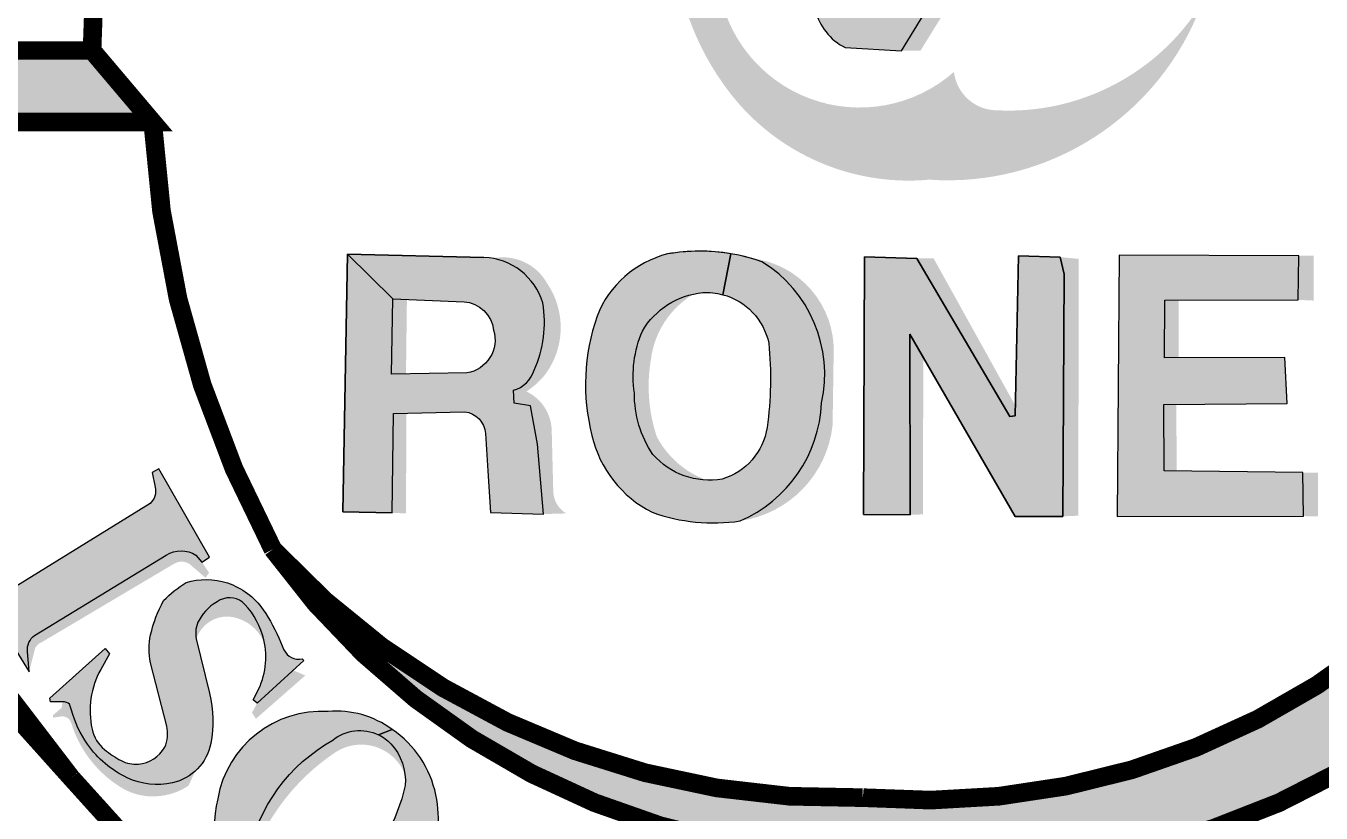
# Model space of a CAD drawing. Header units: millimetres. Extents: x 176729 to 176830, y 575987 to 576058.
# Drawn here: x 176748.691 to 176751.996, y 575995.39 to 575997.399 of the extents above; entities that cross this region are included whole.
import ezdxf

# ---------------------------------------------------------------- set-up
doc = ezdxf.new("R2010")
doc.units = ezdxf.units.MM
doc.layers.add('LG', color=7, linetype='Continuous')
doc.layers.add('LG-1', color=240, linetype='Continuous')

# ---------------------------------------------------------------- blocks, each defined once
blk = doc.blocks.new('LG')
h = blk.add_hatch(color=160)
h.paths.add_polyline_path([(115.1138659849426, 31.59414607087457), (114.8148459324322, 31.59839194382966), (110.6266419295415, 24.76253462642235), (110.8748705415747, 24.76253462642268)])
edge = h.paths.add_edge_path(flags=17)
edge.add_line((114.1887981445096, 30.10329661608581), (114.0374605754191, 29.85939933363129))
edge.add_arc((112.9423949327465, 28.24027389161623), 1.95467029412695, 26.616285143640482, 55.92826982830519, ccw=False)
edge.add_arc((112.0567372315653, 28.40029989373276), 2.728714271016692, 15.20549990215926, 38.61632545247846)
edge = h.paths.add_edge_path(flags=17)
edge.add_arc((112.0567372315653, 28.40029989373298), 2.728714271016615, 15.2054999021548, 38.61632545247664)
h = blk.add_hatch(color=160)
edge = h.paths.add_edge_path()
edge.add_arc((111.2030312752487, 25.93069299111223), 3.79946271717307, 73.75679809322197, 141.1850251639007)
edge.add_arc((111.16975119486, 26.36784276432431), 3.514100854573076, 146.4057127368708, 215.1595414683806)
edge.add_arc((110.7223974313817, 26.01555410301715), 2.94565567286259, 214.5681594183264, 275.1802203647224)
edge.add_arc((111.2307579501198, 26.60404822471575), 3.530450097825991, 266.0629715483375, 339.7727100947755)
edge.add_arc((112.0235408664975, 26.94837155070019), 2.966342810206162, 267.1326248514315, 328.1584499279357, ccw=False)
edge.add_arc((111.8755208779457, 24.55322722742153), 0.5674847560061206, 186.74221706006, 269.9627354471445, ccw=False)
edge.add_arc((110.0829180088416, 25.88065322076471), 1.858472884757848, 187.7425652357157, 311.4005109871148, ccw=False)
edge.add_arc((110.9184548322616, 26.05572388907726), 2.710662781622169, 122.7073155700632, 189.0301211187367, ccw=False)
edge.add_arc((110.9247216854283, 26.10779074691539), 2.67044680346879, 74.02046283662719, 123.42410688758781, ccw=False)
edge.add_line((111.6598797465735, 28.67505169105221), (112.2657983805321, 29.57849274152558))
h = blk.add_hatch(color=160)
edge = h.paths.add_edge_path()
edge.add_arc((105.4339604019437, 21.40952088263437), 0.6608151714417221, 28.81148545114664, 101.6942664651822)
edge.add_arc((105.1566200693855, 21.23581152198449), 0.8332403453932354, 16.663202004007474, 80.09009479221828, ccw=False)
edge.add_arc((104.4782710588331, 21.22251307545471), 1.497986175184061, -24.53169439117869, 9.693459397053573, ccw=False)
edge.add_arc((105.4691342612796, 20.71146363832878), 0.3880879102755314, 285.282953651851, 343.3942930386272, ccw=False)
edge.add_line((105.5714288276211, 20.33710011473317), (105.5834114725475, 20.16944857579037))
edge.add_line((105.5834114725475, 20.16944857579037), (105.7931060415657, 20.13352324601696))
edge.add_line((105.7931060415657, 20.13352324601696), (105.8864944281677, 19.63597872310865))
edge.add_line((105.8864944281677, 19.63597872310865), (105.9619449086494, 18.7235995800321))
edge.add_line((105.9619449086494, 18.7235995800321), (106.2609237482797, 18.73248373907994))
edge.add_arc((106.4310766703802, 19.02686008045779), 0.3400138927490444, 183.1291231143146, 239.9715921632106, ccw=False)
edge.add_line((106.0915697201932, 19.00829996092448), (106.0709426736378, 19.81587689955338))
edge.add_arc((105.4940144573722, 19.80001473122479), 0.5771462337289365, 1.57490372645326, 64.59886603549648)
edge.add_arc((105.1781080395271, 21.18688119844802), 1.032772961518699, 303.065284840038, 321.8804113799198)
edge.add_arc((105.1643564521222, 21.15455184714522), 1.024196551594245, 323.7784959800148, 394.0480449934494)
h = blk.add_hatch(color=160)
edge = h.paths.add_edge_path()
edge.add_arc((108.0000391, 19.6942037117737), 2.455971105399433, 70.76260267871231, 74.22707036799108, ccw=False)
edge.add_arc((107.9031261744229, 20.54533496894001), 1.724874324483798, -12.468614056940794, 58.31010984456731, ccw=False)
edge.add_arc((107.8322314160976, 20.24878447588091), 1.756725527134262, 293.22111878785734, 357.52511040807656, ccw=False)
edge.add_arc((108.3259791071483, 20.03321282711608), 1.412910942759432, 278.0923951014758, 353.8830663026854)
edge.add_line((109.7308456336707, 19.8826559447558), (109.7445592195674, 20.80791776937808))
edge.add_arc((108.5379562009734, 20.85707789573478), 1.207604058664758, 357.6669121901505, 443.8353983887102)
for points in [[(111.0470030046697, 22.05633274283766), (110.8263252030707, 22.05633274283777), (112.0414457637781, 19.99473546014624), (112.109532876326, 20.00205740575441), (112.1123097383775, 20.13564316141283)], [(112.9391412865471, 22.04989791128983), (112.6941959673055, 22.0729498584109), (112.746103589955, 21.85063200775501), (112.731270387479, 18.6937296871143), (112.9315134692971, 18.70258780927137)], [(116.0009045437646, 22.09076839051008), (115.8046625457348, 22.09076839051019), (115.7973747347476, 21.51540704054214), (116.0009045437644, 21.50612674880084)], [(104.1842954410117, 21.52112130480773), (104.0002427193509, 21.52859844521599), (103.9851553707793, 20.54835600641503), (104.172407905553, 20.55123508665321)], [(114.2385166859467, 21.51319317789299), (114.0609318455675, 21.51294097504122), (114.0537058538999, 20.76204634737334), (114.2386412370048, 20.76256629954791)], [(110.9121661282918, 20.76639785991105), (110.7385829810603, 21.06715965054116), (110.7399292684809, 18.71407565738521), (110.908871167765, 18.71962337487292)], [(114.2081429251192, 20.15415252641568), (114.0457552024217, 20.15299326089496), (114.0514940959938, 19.28726106720519), (114.2156083786477, 19.28517840480121)], [(104.1785478866717, 20.03977743856743), (104.0077881108395, 20.03561523825612), (103.9938203788482, 18.73912500597528), (104.1720008321165, 18.73277944376661)], [(116.0538493572336, 19.26432814586984), (115.8586136403638, 19.26432814586995), (115.8643490995283, 18.69672950887355), (116.0538493572334, 18.69418905225659)], [(102.8602807145555, 16.61975558247069), (102.7034522500519, 16.68836644211115), (102.2327974410165, 16.25754151831332), (102.1659226740302, 16.13519230933677), (102.2174387743171, 16.05577793305377)]]:
    blk.add_hatch(color=160).paths.add_polyline_path(points)
h = blk.add_hatch(color=160)
edge = h.paths.add_edge_path()
edge.add_arc((108.1342357274095, 20.59344428172911), 1.020528102901937, 102.2053789585355, 149.6789126971994)
edge.add_arc((108.6129096367785, 20.5218523115037), 1.480830054732391, 156.6551194533502, 188.5640457800026)
edge.add_arc((108.5723233455671, 20.29165263376226), 1.423765463191385, 179.6103661002498, 213.7093630386867)
edge.add_arc((108.1284442030319, 20.15161876100845), 0.9853961861857168, 221.2818059989174, 267.406729749735)
edge.add_arc((108.5035323684648, 20.29472181984794), 1.203062502036728, 207.8946336487727, 249.5837851470792, ccw=False)
edge.add_arc((109.42512335616, 20.38947765331027), 2.090968522386677, 170.1762473241107, 198.330500890662, ccw=False)
edge.add_arc((108.5155066138738, 20.59577095153408), 1.160487984553934, 120.96152721342759, 172.5503188319212, ccw=False)
h = blk.add_hatch(color=160)
h.paths.add_polyline_path([(115.7966844190035, 20.76645960033986), (115.6234014296687, 20.76645960033997), (115.6520855943092, 20.16446065145176), (115.7966844190037, 20.16062950896917)])
edge = h.paths.add_edge_path(flags=17)
edge.add_line((115.6234014296691, 20.76645960033997), (115.7966844190035, 20.76645960033997))
edge.add_line((115.7966844190035, 20.76645960033997), (115.7966844190035, 20.16062950896928))
edge.add_line((115.7966844190035, 20.16062950896928), (115.6520855943092, 20.16446065145187))
h = blk.add_hatch(color=160)
edge = h.paths.add_edge_path()
edge.add_arc((101.2492881155924, 17.90724587792914), 0.1958083635476334, 59.318067372462394, 120.6819326275376, ccw=False)
edge.add_line((101.3492035921006, 18.07564365935558), (101.5604539473471, 17.89305438428769))
edge.add_line((101.5604539473471, 17.89305438428769), (101.6061315562687, 17.9586729280774))
edge.add_line((101.6061315562687, 17.9586729280774), (101.5138524830268, 18.09763367329525))
edge.add_line((101.5138524830268, 18.09763367329525), (101.4345073853638, 18.18922773507035))
edge.add_arc((101.2413992834351, 17.87293830841908), 0.3705802753006651, 58.59416550311375, 121.4058344968773)
edge.add_line((101.0482911815063, 18.18922773507046), (99.333725462914, 17.14241268641426))
edge.add_arc((99.47859343022743, 16.9519007493257), 0.2393355931046599, 127.2498711849441, 184.7984179705344)
edge.add_line((99.240096667845, 16.93188024833711), (99.2622382877485, 16.66811538731053))
edge.add_line((99.2622382877485, 16.66811538731053), (99.33376667579486, 16.95158087567526))
edge.add_arc((99.4759774910964, 16.91569604736692), 0.146668459088675, 109.10374570330711, 165.8378864039037, ccw=False)
edge.add_line((99.42797588559364, 17.05428711042867), (101.1493726390843, 18.07564365935558))
h = blk.add_hatch(color=160)
edge = h.paths.add_edge_path()
edge.add_arc((101.8738821482006, 17.35928330345499), 0.2734777111067575, 42.94306089357784, 116.3176634805156)
edge.add_arc((102.0378934548872, 17.0276890425077), 0.6434161689809115, 116.317663480495, 150.7584665070107)
edge.add_arc((101.7797969733712, 17.17217992138791), 0.3476267035658751, 150.7584665069968, 192.3770328475892)
edge.add_arc((101.8417959003465, 16.96584556507358), 0.422630537298354, 86.05681236082222, 161.8256214473465, ccw=False)
edge.add_arc((101.8131253095232, 16.840709360425), 0.549805901424052, 19.03389944334191, 83.97240077679481, ccw=False)
edge.add_arc((101.3637501835315, 16.86021564572797), 0.9822074030509206, 9.363377125717262, 13.33326809860542)
edge.add_arc((101.3287055661641, 16.85190988727655), 1.018222827939124, 13.33327213398762, 42.94306089354017)
h = blk.add_hatch(color=160)
edge = h.paths.add_edge_path()
edge.add_arc((100.1152340107454, 16.02474648225098), 1.540335541154084, 349.09501746099016, 353.8586864308338, ccw=False)
edge.add_arc((100.9877059957364, 15.85665617327318), 0.6518189591104867, 282.596926668716, 349.09501746103007, ccw=False)
edge.add_arc((100.9311071879238, 16.10992849768492), 0.9113383136078717, 244.6219505092777, 282.5969266687194, ccw=False)
edge.add_arc((101.1112768250164, 16.48974033836464), 1.331716872112666, 215.1423967244694, 244.6219505092737, ccw=False)
edge.add_arc((101.1663519378371, 16.52850869113206), 1.39906858499744, 194.8474794706422, 215.1423967244728, ccw=False)
edge.add_line((99.81399632827132, 16.17000177236682), (99.78928920657305, 16.24477042344601))
edge.add_arc((99.69277433662312, 16.11826991385617), 0.1591147354833439, 52.65780521534619, 87.6553789108011)
edge.add_line((99.69928371055693, 16.2772514445411), (99.68430969740623, 16.19812161427768))
edge.add_line((99.68430969740623, 16.19812161427768), (99.57124902930795, 16.10005180583889))
edge.add_line((99.57124902930795, 16.1000518058389), (99.57124902930772, 16.07020609003373))
edge.add_line((99.57124902930772, 16.07020609003373), (99.67364243024001, 16.08512894793637))
edge.add_arc((99.69427461140577, 15.96534284469416), 0.1215499791427816, 16.457049742133506, 99.77284007138758, ccw=False)
edge.add_arc((101.2472179860663, 16.44014974642725), 1.502363176250731, 197.0448194775143, 239.1784553325835)
edge.add_arc((100.8807664829197, 15.86496422207031), 0.8208988908740087, 240.5739043501067, 271.5014065079288)
edge.add_arc((100.8699400325527, 15.82141980603776), 0.7777451144715342, 272.3827934303086, 362.8403710081331)
edge = h.paths.add_edge_path()
edge.add_arc((100.8699400325529, 15.82141980603776), 0.7777451144715628, 239.6925174277843, 362.8403710083932)
edge.add_arc((100.8807664829197, 15.86496422207009), 0.820898890873933, 240.5739043501126, 304.0274508446091)
h = blk.add_hatch(color=160)
edge = h.paths.add_edge_path()
edge.add_arc((103.5891865628658, 15.10650764515098), 0.6128568896529174, 123.17851165937441, 124.09635142247191, ccw=False)
edge.add_arc((103.5891865628717, 15.10650764515474), 0.6128568896530389, 21.589424090400826, 123.17851166003359, ccw=False)
edge.add_arc((103.4554939019434, 15.24862085299458), 0.7084788720240692, 6.759488530712675, 42.76154949702429)
edge.add_arc((103.5714062398099, 15.34301499424185), 0.5593678262256347, 43.72399306492792, 64.34044494399699)
edge.add_arc((103.5714062398099, 15.34301499424185), 0.5593678262256212, 64.34044494399699, 128.9980508054947)
edge.add_arc((104.3159318399297, 13.82373642516277), 2.240647932711897, 119.2999592845627, 168.6115272442137)
edge.add_arc((102.8221937334608, 14.20404759035209), 0.7055342428010306, 174.9481453796283, 187.5535605639228)
edge.add_arc((104.8299025007402, 13.25936144723938), 2.838011066610003, 123.93377483910689, 162.531004864593, ccw=False)
at = {"layer": 'LG'}
h = blk.add_hatch(color=1, dxfattribs=at)
h.set_gradient(color1=(255, 0, 0), one_color=1, tint=1, name='CYLINDER')
edge = h.paths.add_edge_path()
edge.add_spline(control_points=[(98.6739846756053, 39.35533907690652), (89.91519902122586, 39.27182928666409), (73.39840193592012, 39.11435149071173), (53.75285882033125, 35.12149201000375), (41.58512227025812, 31.40114030729092), (35.78575973416948, 26.69650430322096), (36.86505502689819, 21.23902165033866), (41.70760637052077, 18.509274929773), (51.46295716700817, 14.08490684215385), (66.08410910235186, 10.71845517746997), (92.00689690492784, 8.593328322375513), (111.1466493226438, 8.967968705092332), (124.9771136599551, 9.238685396687869)], knot_values=[0, 0, 0, 0, 26.80359594025696, 50.54462716305792, 60.52408220517953, 66.52799696588117, 70.79836719712365, 75.06517368062319, 82.815075498759, 103.9905579473816, 120.2203626029667, 162.4982972509381, 162.4982972509381, 162.4982972509381, 162.4982972509381], degree=3, periodic=0)
edge.add_arc((71.72893655785205, 347.1798028106325), 342.1104605294648, 267.6733921457494, 278.9542729239407, ccw=False)
edge.add_arc((67.6547600931236, 194.553079711422), 189.4560805390451, 259.473221114314, 267.0306742208735, ccw=False)
edge.add_arc((46.66081721726102, 87.86689062654793), 80.73815448999594, 247.88606997113112, 260.28903843324247, ccw=False)
edge.add_arc((24.02380940389799, 33.29363719856633), 21.66199791770919, 222.8944387628502, 249.01737922271582, ccw=False)
edge.add_arc((12.48400192987179, 22.42845263516939), 5.813401085916049, 138.1440697853869, 221.8559302146128, ccw=False)
edge.add_arc((24.02380940389838, 11.56326807177194), 21.66199791770986, 110.98262077728361, 137.1055612371493, ccw=False)
edge.add_arc((46.66081721726111, -43.00998535620846), 80.73815448999541, 99.71096156675759, 112.11393002886899, ccw=False)
edge.add_arc((67.65476009312583, -149.6961744410894), 189.4560805390516, 92.96932577912679, 100.52677888568638, ccw=False)
edge.add_arc((75.65727051680251, -667.3970125430587), 707.1270435013918, 88.13471487340871, 91.44376199438159, ccw=False)
for color, points in [(4, [(96.5397730482604, 23.83236649076124), (95.86776698238614, 24.76568110044262, 0.1946799550064796), (99.81103285339128, 15.28567801503007, -0.1695881814966683)]), (130, [(96.5397730482604, 23.83236649076124), (95.86776698238614, 24.76568110044262), (100.0817580438818, 24.76568110044262), (100.8713731828033, 23.83236649076124)]), (4, [(121.1107235159048, 23.78662308897993), (120.438717449974, 24.719937698435, -0.4447807060924467), (110.1250951042558, 15.02742402383118, -0.2166584195100293), (102.4374063068204, 18.26499635039813, 0.2394471091971688), (110.1434225423965, 14.25998015794593, 0.4702469327860099)])]:
    blk.add_hatch(color=color, dxfattribs=at).paths.add_polyline_path(points)
at = {"layer": 'LG-1'}
h = blk.add_hatch(color=256, dxfattribs=at)
edge = h.paths.add_edge_path()
edge.add_line((109.9201432613813, 27.75852152368968), (109.4924153839121, 27.75852152368968))
edge.add_line((109.4924153839121, 27.75852152368968), (109.1138063908633, 27.69847859405601))
edge.add_line((109.1138063908633, 27.69847859405601), (108.9579083681726, 27.49816377578378))
edge.add_line((108.9579083681726, 27.49816377578378), (109.5035531647941, 25.29469147590027))
edge.add_arc((110.2329460411836, 25.47531068664136), 0.751423494054145, 193.9083433790281, 243.1274026143302)
edge.add_line((109.8932965043179, 24.80503055153109), (110.6266419295417, 24.76253462642257))
edge.add_line((110.6266419295417, 24.76253462642257), (114.8148459324322, 31.59839194382966))
edge.add_line((114.8148459324322, 31.59839194382966), (114.0295138932048, 31.58823755647335))
edge.add_arc((114.0426918200224, 30.56906744041533), 1.019255308164215, 90.74079636388966, 120.9266522988495)
edge.add_line((113.5188553974918, 31.4434110717476), (113.223502445265, 31.04074683817587))
edge.add_line((113.223502445265, 31.04074683817587), (112.920237466091, 30.54430144401233))
edge.add_line((112.920237466091, 30.54430144401233), (112.2657983805321, 29.57849274152558))
edge.add_line((112.2657983805321, 29.57849274152558), (111.6598797465735, 28.67505169105221))
edge.add_line((111.6598797465735, 28.67505169105221), (110.3020355472217, 26.44181364581371))
edge.add_line((110.3020355472217, 26.44181364581371), (109.9201432613813, 27.75852152368968))
h = blk.add_hatch(color=256, dxfattribs=at)
edge = h.paths.add_edge_path()
edge.add_line((105.188559085899, 22.06843951359616), (103.4094114339626, 22.10955028756375))
edge.add_line((103.4094114339626, 22.10955028756375), (104.0002427193509, 21.52859844521588))
edge.add_line((104.0002427193509, 21.52859844521588), (104.9282777907814, 21.49089702754444))
edge.add_arc((104.8985791394363, 21.07485138246321), 0.4171042899357165, 6.410364146058328, 85.91697211026099, ccw=False)
edge.add_arc((104.8975931124169, 20.99292199384915), 0.4348994811696532, -80.94952704712011, 17.185555503300577, ccw=False)
edge.add_line((104.9660047482253, 20.56343694543925), (103.9851553707795, 20.54835600641525))
edge.add_line((103.9851553707795, 20.54835600641525), (104.0002427193507, 21.5285984452161))
edge.add_line((104.0002427193507, 21.5285984452161), (103.4094114339631, 22.10955028756276))
edge.add_line((103.4094114339631, 22.10955028756276), (103.3485365754561, 18.75129167302382))
edge.add_line((103.3485365754561, 18.75129167302382), (103.9938203788477, 18.7391250059755))
edge.add_line((103.9938203788477, 18.7391250059755), (104.0077881108392, 20.03561523825612))
edge.add_line((104.0077881108392, 20.03561523825612), (104.9358231822704, 20.05823571690356))
edge.add_arc((104.9002336026169, 19.75248993053883), 0.3078101753673844, 3.5787315105571906, 83.3605067321111, ccw=False)
edge.add_line((105.2074435382408, 19.77170345477725), (105.2376251041928, 19.28912270493994))
edge.add_line((105.2376251041928, 19.28912270493994), (105.2753486272341, 18.74622005867921))
edge.add_line((105.2753486272341, 18.74622005867921), (105.9619449086494, 18.72359958003188))
edge.add_line((105.9619449086494, 18.72359958003188), (105.8864944281675, 19.63597872310986))
edge.add_line((105.8864944281675, 19.63597872310986), (105.7931060415659, 20.13352324601696))
edge.add_line((105.7931060415659, 20.13352324601696), (105.5834114725477, 20.16944857579037))
edge.add_line((105.5834114725477, 20.16944857579037), (105.5714288276211, 20.33710011473317))
edge.add_arc((105.4691342612798, 20.71146363832885), 0.3880879102753857, 285.282953651815, 343.394293038678)
edge.add_arc((104.4782710588331, 21.22251307545464), 1.497986175184059, 335.4683056088424, 369.6934593970602)
edge.add_arc((105.1566200693855, 21.23581152198455), 0.8332403453932253, 16.66320200401103, 87.80325175585922)
h = blk.add_hatch(color=256, dxfattribs=at)
edge = h.paths.add_edge_path()
edge.add_arc((108.1342357274095, 20.5934442817292), 1.020528102901894, 95.37234324402948, 149.6789126972249, ccw=False)
edge.add_arc((108.0870988314336, 20.78148674208148), 0.8294168712440783, 75.16414531592022, 93.34624171393529, ccw=False)
edge.add_line((108.2994716258222, 21.58325362996592), (108.4062101121749, 22.11635547816348))
edge.add_arc((108.0000391000013, 19.69420371177337), 2.455971105399431, 80.48063046236419, 99.85334245272564)
edge.add_arc((107.9073472870743, 20.81903215266374), 1.33570942189538, 104.1969636964566, 158.756290053857)
edge.add_arc((109.1937112432607, 20.41453728966843), 2.682704473166706, 160.6593154033651, 194.3824516266071)
edge.add_arc((108.0600899132699, 20.08810407893912), 1.503926345899078, 193.0634502019762, 243.1343132226747)
edge.add_arc((108.1743287403503, 20.95275306561428), 2.344733863805363, 250.2100324965393, 278.5981466764279)
edge.add_arc((107.8322314160974, 20.24878447588094), 1.756725527134332, 293.2211187878613, 357.5251104080288)
edge.add_arc((107.903126174423, 20.54533496893999), 1.724874324483737, 347.5313859430111, 418.3101098445858)
edge.add_arc((108.0000391000011, 19.69420371177311), 2.455971105399704, 70.76260267875212, 80.4806304623619)
edge.add_line((108.4062101121749, 22.11635547816348), (108.2994716258222, 21.58325362996592))
edge.add_arc((108.0870988314337, 20.78148674208177), 0.8294168712437902, 11.840628178854274, 75.16414531591789, ccw=False)
edge.add_arc((104.2870306973858, 20.496202543583), 4.63427379278797, -7.980164106207326, 5.640331477696009, ccw=False)
edge.add_arc((108.0552908230185, 19.97556157113882), 0.8302583784314985, 286.6370445826752, 351.4988513488006, ccw=False)
edge.add_arc((108.128444203032, 20.15161876100852), 0.9853961861858082, 221.2818059988926, 279.6131433565377, ccw=False)
edge.add_arc((108.5723233455671, 20.29165263376223), 1.42376546319135, 179.6103661002482, 213.7093630386692, ccw=False)
edge.add_arc((108.6129096367785, 20.52185231150376), 1.480830054732397, 156.6551194533668, 188.5640457800049, ccw=False)
for points in [[(110.7385829810603, 21.06715965054116), (112.1083960877127, 18.69372968711419), (112.731270387479, 18.6937296871143), (112.746103589955, 21.85063200775523), (112.6941959673052, 22.0729498584109), (112.1528888263276, 22.08777042852851), (112.1095328763256, 20.00205740575441), (112.0414457637785, 19.99473546014613), (110.8263252030707, 22.05633274283777), (110.1481191771887, 22.07515927456091), (110.1334405230133, 18.71995999467369), (110.7399292684811, 18.7140756573851)], [(114.0609318455671, 21.51294097504133), (115.7973747347476, 21.51540704054214), (115.804662545735, 22.09076839051019), (113.4653473413265, 22.09805128078238), (113.4376454169984, 18.69099581359515), (115.8643490995281, 18.69672950887355), (115.8586136403634, 19.26432814586984), (114.051494095994, 19.28726106720519), (114.0457552024221, 20.15299326089508), (115.6520855943092, 20.16446065145187), (115.6234014296687, 20.76645960033975), (114.0537058539001, 20.76204634737345)]]:
    blk.add_hatch(color=256, dxfattribs=at).paths.add_polyline_path(points)
h = blk.add_hatch(color=256, dxfattribs=at)
edge = h.paths.add_edge_path()
edge.add_arc((101.241399283435, 17.87293830841898), 0.370580275300829, 58.5941655031055, 121.40583449686531, ccw=False)
edge.add_line((101.4345073853639, 18.18922773507035), (101.5138524830266, 18.09763367329382))
edge.add_line((101.5138524830266, 18.09763367329382), (101.6123718732172, 18.1632726746408))
edge.add_line((101.6123718732172, 18.1632726746408), (100.9514718226252, 19.31194961888163))
edge.add_line((100.9514718226252, 19.31194961888163), (100.8652682148106, 19.26682396781689))
edge.add_line((100.8652682148106, 19.26682396781689), (100.9060758350515, 19.07269477085385))
edge.add_arc((100.6868565916264, 19.02661300790876), 0.224010280040925, -47.77732549799191, 11.871223894477282, ccw=False)
edge.add_line((100.837394570148, 18.8607247244568), (99.08812073758939, 17.78004497994502))
edge.add_arc((98.90718760736195, 18.07291767581737), 0.3442545767327428, 238.29274043307322, 301.7072595669288, ccw=False)
edge.add_arc((98.88520874063799, 18.03734094124387), 0.3024362239987664, 203.6627275694121, 238.2927404330788, ccw=False)
edge.add_line((98.60820018171465, 17.91595754917625), (98.60820018171444, 17.72581013670644))
edge.add_line((98.60820018171444, 17.72581013670644), (99.2622382877483, 16.66811538731108))
edge.add_line((99.2622382877483, 16.66811538731108), (99.240096667845, 16.93188024833711))
edge.add_arc((99.47859343022752, 16.95190074932571), 0.2393355931047052, 127.24987118496, 184.7984179705354, ccw=False)
edge.add_line((99.333725462914, 17.14241268641426), (101.0482911815063, 18.18922773507046))
h = blk.add_hatch(color=256, dxfattribs=at)
edge = h.paths.add_edge_path()
edge.add_line((99.5334156052567, 16.32526719046901), (100.2508940715914, 16.97059524496677))
edge.add_line((100.2508940715914, 16.97059524496677), (100.307266422933, 16.90401519600003))
edge.add_line((100.307266422933, 16.90401519600003), (100.1945217202498, 16.69914764141874))
edge.add_arc((101.1745690253916, 16.15979848845223), 1.118655545340687, 151.1747044681552, 192.3436833321079)
edge.add_arc((100.5444516978171, 16.02190735776439), 0.4736270107531687, 192.3436833320959, 230.9036376561233)
edge.add_arc((101.108804178173, 16.71643301800901), 1.368534612029483, 230.9036376561305, 241.7481578928497)
edge.add_arc((100.6505841304255, 15.86370979353513), 0.4004940603402253, 241.7481578928523, 275.145697102856)
edge.add_arc((100.6469268650686, 15.90432279167327), 0.4412713972770537, 275.1456971028698, 330.2057705341481)
edge.add_arc((100.644568248939, 15.85770346508076), 0.4222109903415019, 335.8641832979185, 374.0662611978323)
edge.add_line((101.0541193696522, 15.9603192527926), (100.8453761312861, 16.78621686355475))
edge.add_arc((101.6655140133607, 16.96803526068172), 0.840050043240081, 167.5001194570552, 192.4998805429448, ccw=False)
edge.add_arc((102.4601327155464, 16.79187427371051), 1.653961325379577, 150.9323594371, 167.500119457046, ccw=False)
edge.add_arc((102.135330873046, 16.50459448533489), 1.564038477605254, 121.99596864806901, 135.776985005354, ccw=False)
edge.add_arc((101.5674871646503, 16.96917339624791), 0.9004766671243849, 72.06912398452221, 106.84059421630911, ccw=False)
edge.add_arc((101.5669898078636, 16.96763638241852), 0.9020921470175112, 34.42701031635079, 72.06912398452249, ccw=False)
edge.add_arc((100.4892168655434, 16.22892331723033), 2.208725801825596, 22.037436604742425, 34.427010316361475, ccw=False)
edge.add_line((102.5365707123804, 17.05766446710279), (102.5824887297701, 16.95527253481498))
edge.add_arc((102.7735652514149, 17.04096146408529), 0.2094106724199607, 204.154014861495, 282.7443713324374)
edge.add_line((102.8197615844758, 16.83670983365089), (102.843132721973, 16.81622623981511))
edge.add_line((102.843132721973, 16.81622623981511), (102.2327974410168, 16.25754151831343))
edge.add_line((102.2327974410168, 16.25754151831343), (102.1797221200934, 16.30174099998208))
edge.add_line((102.1797221200934, 16.30174099998208), (102.2327974410168, 16.40251678527124))
edge.add_arc((101.3637501835311, 16.86021564572955), 0.982207403051, 332.2256858620044, 373.3333821895393)
edge.add_arc((101.3287055661644, 16.85190988727634), 1.018222827939027, 13.33338218953321, 42.94306089355959)
edge.add_arc((101.8738821482005, 17.35928330345502), 0.2734777111068208, 42.94306089355993, 116.3176634805019)
edge.add_arc((102.0378934548872, 17.02768904250763), 0.6434161689810104, 116.317663480499, 150.7584665070097)
edge.add_arc((101.7797969733713, 17.172179921388), 0.3476267035659272, 150.7584665070191, 192.3770328475825)
edge.add_line((101.4402497133423, 17.09766828981986), (101.6122894474567, 16.38731868023899))
edge.add_arc((100.115234010745, 16.02474648224977), 1.540335541154187, -10.904982538963623, 13.614330403688484, ccw=False)
edge.add_arc((100.9877059957363, 15.85665617327317), 0.6518189591105135, 282.5969266687179, 349.0950174610316, ccw=False)
edge.add_arc((100.9311071879239, 16.10992849768488), 0.9113383136078267, 244.6219505092761, 282.59692666871587, ccw=False)
edge.add_arc((101.1112768250164, 16.48974033836472), 1.331716872112697, 215.1423967244737, 244.6219505092787, ccw=False)
edge.add_arc((101.1663519378373, 16.52850869113207), 1.399068584997597, 194.847479470608, 215.1423967244688, ccw=False)
edge.add_line((99.81399632827109, 16.17000177236759), (99.78928920657305, 16.24477042344601))
edge.add_arc((99.69277433662312, 16.11826991385605), 0.1591147354834586, 52.65780521536067, 87.65537891079619)
edge.add_line((99.69928371055693, 16.2772514445411), (99.5392781374695, 16.2772514445411))
edge.add_line((99.5392781374695, 16.2772514445411), (99.5334156052567, 16.32526719046901))
h = blk.add_hatch(color=256, dxfattribs=at)
edge = h.paths.add_edge_path()
edge.add_arc((103.5714062398101, 15.34301499424213), 0.5593678262255595, 64.34044494396909, 128.9980508055493, ccw=False)
edge.add_line((103.8136253229193, 15.84721959635723), (103.9925324763409, 15.91483094503666))
edge.add_arc((103.2688173574106, 14.94371328436207), 1.211128847085369, 53.30507039543544, 95.17909728154183)
edge.add_arc((103.0757689783042, 14.77456852755536), 1.377874862354602, 86.51652099783445, 170.0038623444372)
edge.add_arc((103.019928491579, 14.68038921577021), 1.343142261444187, 165.629620440138, 231.2614531564353)
edge.add_arc((103.5894485298458, 15.24939392228948), 2.145171137198204, 228.9059367067961, 242.9651196896728)
edge.add_arc((103.0628218421347, 16.16892780675565), 2.865605392277647, 260.997072909076, 282.0160212581663)
edge.add_arc((103.0164219702268, 14.85426777480248), 1.62112118437105, 293.3673328905895, 333.164635991802)
edge.add_arc((103.0757263394293, 14.7422802012001), 1.519411239260984, 335.9243442543012, 372.1747199141105)
edge.add_arc((103.2396052595495, 14.79691256055699), 1.347828219077981, 11.37369948754032, 56.03940969354561)
edge.add_line((103.9925324763409, 15.91483094503666), (103.8136253229189, 15.84721959635713))
edge.add_arc((103.57140623981, 15.3430149942419), 0.5593678262255548, 43.723993065884315, 64.34044494400109, ccw=False)
edge.add_arc((103.4554939019436, 15.2486208529942), 0.7084788720239901, -5.001501044782174, 42.76154949781022, ccw=False)
edge.add_arc((101.797470823008, 15.7109233650089), 2.421202048532117, 313.8159481782998, 347.4993948093182, ccw=False)
edge.add_arc((102.4194358455642, 14.83543297651511), 1.367942772630102, 292.56687514752764, 320.421148790254, ccw=False)
edge.add_arc((102.7493236858627, 14.28401065983749), 0.7380281800076038, 243.8756817257239, 285.3265786304097, ccw=False)
edge.add_arc((102.8221937334608, 14.20404759035196), 0.7055342428010843, 174.9481453797709, 235.6752333895464, ccw=False)
edge.add_arc((104.3159318399298, 13.8237364251628), 2.240647932711958, 119.2999592845728, 168.6115272442638, ccw=False)
at = {"layer": 'LG', "color": 160, "const_width": 0.243000000008033}
for points in [[(124.6527085115172, 24.71993769868098, 0.9550709732095624), (95.86776698234242, 24.76568110011873)], [(110.7494748850894, 34.29682909281878, 0.4550489467334259), (100.0817580438549, 24.7656811008854)], [(120.4387174500018, 24.71993769958402, 0.4209865649567166), (110.7494748850894, 34.29682909281878)], [(95.86776698239765, 24.7656811018354, 0.1946799550386921), (99.81103285392963, 15.28567801516842)], [(110.1250951039888, 15.02742402469941, 0.4447807060803008), (120.4387174499647, 24.71993769863888)], [(96.53977304823341, 23.83236649221138, 0.169588181505399), (99.81103285305687, 15.28567801608316)], [(99.81103285447729, 15.28567801402172, 0.6877365832829367), (125.4423236504201, 23.78662308963876)], [(100.8713731826293, 23.83236649343565, 0.1098959115096822), (102.4374063073533, 18.2649963496477)], [(110.143422542553, 14.25998015867559, 0.4702469328004188), (121.1107235158747, 23.78662309033648)], [(102.4374063057952, 18.26499635195723, 0.2166584195501517), (110.1250951043075, 15.02742402466615)], [(102.4374063062407, 18.26499635171987, 0.23944710922036), (110.1434225422924, 14.25998015860674)]]:
    blk.add_lwpolyline(points, format="xyb", dxfattribs=at)
blk.add_lwpolyline([(96.5397730482604, 23.83236649121386), (95.86776698238614, 24.76568110089524), (100.0817580438818, 24.76568110089524), (100.8713731828033, 23.83236649121386), (96.5397730482604, 23.83236649121386)], dxfattribs=at)
at = {"layer": 'LG-1'}
for points in [[(109.9201432613813, 27.75852152368968), (109.4924153839121, 27.75852152368968), (109.1138063908633, 27.69847859405601), (108.9579083681726, 27.49816377578378), (109.5035531647941, 25.29469147590027, 0.2181223770636541), (109.8932965043179, 24.80503055153109), (110.6266419295417, 24.76253462642257), (114.8148459324322, 31.59839194382966), (114.0295138932048, 31.58823755647335, 0.1324775910429999), (113.5188553974918, 31.4434110717476), (113.223502445265, 31.04074683817587), (112.920237466091, 30.54430144401233), (112.2657983805321, 29.57849274152558), (111.6598797465735, 28.67505169105221), (110.3020355472217, 26.44181364581371)], [(105.1885590859021, 22.06843951359605), (103.4094114339633, 22.10955028756364), (103.3485365754561, 18.75129167302382), (103.9938203788477, 18.73912500597539), (104.007788110839, 20.03561523825612), (104.9358231822704, 20.05823571690356, -0.3628922822007542), (105.207443538241, 19.77170345477538), (105.237625104197, 19.28912270491905), (105.2753486272338, 18.74622005867932), (105.961944908649, 18.72359958003199), (105.886494428167, 19.63597872311263), (105.7931060415657, 20.13352324601707), (105.5834114725477, 20.16944857579048), (105.5714288276211, 20.33710011473317, 0.2591359516840935), (105.8410366212738, 20.6005543928493, 0.1504555108033865), (105.9548700308764, 21.47473927711327, 0.3207763528448659)], [(105.188559085899, 22.06843951359616), (103.4094114339626, 22.10955028756375), (104.0002427193509, 21.52859844521588), (104.9282777907814, 21.49089702754444, -0.3615341159125144), (105.3130755846779, 21.12142053067149, -0.4564382678917679), (104.9660047482253, 20.56343694543925), (103.9851553707795, 20.54835600641525), (104.0002427193507, 21.5285984452161), (103.4094114339631, 22.10955028756276), (103.3485365754561, 18.75129167302382), (103.9938203788477, 18.7391250059755), (104.0077881108392, 20.03561523825612), (104.9358231822704, 20.05823571690356, -0.3628922821989388), (105.2074435382408, 19.77170345477725), (105.2376251041928, 19.28912270493994), (105.2753486272341, 18.74622005867921), (105.9619449086494, 18.72359958003188), (105.8864944281675, 19.63597872310986), (105.7931060415659, 20.13352324601696), (105.5834114725477, 20.16944857579037), (105.5714288276211, 20.33710011473317, 0.2591359516840935), (105.8410366212738, 20.6005543928493, 0.1504555108033865), (105.9548700308764, 21.47473927711327, 0.3207763528458885)], [(108.8092397715554, 22.01303711323048, 0.1276184228958781), (107.5797565220871, 22.11394680252881, 0.2426614654163491), (106.6624024554491, 21.30300738544914, 0.1482161951268305), (106.5950846499996, 19.74817168495496, 0.2220190797863668), (107.3804647709203, 18.74649902536497, 0.1245039184327517), (108.5248743323733, 18.63437115574937, 0.2881814080495054), (109.5873183438625, 20.17292636047106, 0.3190384226503776)], [(107.2533058633764, 21.10865315535933, -0.2414939758839614), (108.0386859842957, 21.60948948515443, -0.0795012237951862), (108.2994716258222, 21.58325362996592), (108.4062101121749, 22.11635547816348, 0.0847313064521364), (107.5797565220871, 22.11394680252881, 0.2426614654163491), (106.6624024554491, 21.30300738544914, 0.1482161951268305), (106.5950846499996, 19.74817168495496, 0.2220190797863668), (107.3804647709203, 18.74649902536497, 0.1245039184327517), (108.5248743323733, 18.63437115574937, 0.2881814080495054), (109.5873183438625, 20.17292636047106, 0.3190384226503776), (108.8092397715554, 22.01303711323048, 0.042428327243794), (108.4062101121749, 22.11635547816348), (108.2994716258222, 21.58325362996592, -0.2835536661292903), (108.898867482836, 20.95167488181026, -0.0595006920518865), (108.876427069552, 19.85282510718237, -0.2908193253611404), (108.2930003649789, 19.18005974925739, -0.2601605892739742), (107.3879449086823, 19.50149074375565, -0.149892633506875), (107.1485908035252, 20.30133472585925, -0.1401356244286852)], [(101.0482911815063, 18.18922773507046, -0.2811422623242047), (101.4345073853639, 18.18922773507035), (101.5138524830266, 18.09763367329382), (101.6123718732172, 18.1632726746408), (100.9514718226252, 19.31194961888163), (100.8652682148106, 19.26682396781689), (100.9060758350515, 19.07269477085385, -0.2663062738379577), (100.837394570148, 18.8607247244568), (99.08812073758939, 17.78004497994502, -0.2839827111585375), (98.72625447713452, 17.78004497994502, -0.1522625126395954), (98.60820018171465, 17.91595754917625), (98.60820018171444, 17.72581013670644), (99.2622382877483, 16.66811538731108), (99.240096667845, 16.93188024833711, -0.2565170667958094), (99.333725462914, 17.14241268641426)], [(99.5334156052567, 16.32526719046901), (100.2508940715914, 16.97059524496677), (100.307266422933, 16.90401519600003), (100.1945217202498, 16.69914764141874, 0.1815909780103041), (100.08177358316, 15.9206576292098, 0.1698553230848001), (100.2457699368163, 15.65433185400977, 0.0473534928586425), (100.4610110726322, 15.5109243798249, 0.1467646051653113), (100.6865039124053, 15.46482978447184, 0.2449762758806662), (101.0298690240432, 15.68506096431902, 0.1682491658566368), (101.0541193696522, 15.9603192527926), (100.8453761312861, 16.78621686355475, -0.1095167567204816), (100.8453761312861, 17.14985365780869, -0.0724166822873191), (101.0144931853106, 17.59543784585086, -0.06020360512669), (101.3066100803824, 17.83103265096373, -0.1528941059306953), (101.8447163543285, 17.82591268239384, -0.165737723846843), (102.3110778726073, 17.47763951340558, -0.0541124374980504), (102.5365707123804, 17.05766446710279), (102.5824887297701, 16.95527253481498, 0.3570201615413539), (102.8197615844758, 16.83670983365089), (102.843132721973, 16.81622623981511), (102.2327974410168, 16.25754151831343), (102.1797221200934, 16.30174099998208), (102.2327974410168, 16.40251678527124, 0.1813147784637693), (102.3194818657674, 17.0867290761879, 0.1299202676284587), (102.0740763360301, 17.5455957980212, 0.3315637675477069), (101.7526364766743, 17.60441499379387, 0.1514178947353936), (101.4764689662515, 17.34199289241456, 0.1836180856177825), (101.4402497133423, 17.09766828981986), (101.6122894474567, 16.38731868023899, -0.1073957466103105), (101.6277545807634, 15.73334451826526, -0.2985790459919467), (101.129861774702, 15.22052749921219, -0.167230366403166), (100.5405175874095, 15.28653473658419, -0.1293429494170715), (100.0222999625813, 15.72319013090884, -0.0887854791724969), (99.81399632827109, 16.17000177236759), (99.78928920657305, 16.24477042344601, 0.1539038835292721), (99.69928371055693, 16.2772514445411), (99.5392781374695, 16.2772514445411), (99.5334156052567, 16.32526719046901)], [(103.9925324763409, 15.91483094503666, 0.1847705602085054), (103.1594896594338, 16.14989757322403, 0.3812997271717508), (101.7188110052252, 15.01374251361165, 0.2944669394013042), (102.1794336299317, 13.63272537558965, 0.0614218247488936), (102.6143978022884, 13.33862567716971, 0.0919704681394227), (103.6593984622196, 13.36610947503689, 0.1754151925386118), (104.4629603321352, 14.12244767262987, 0.1595045097805589), (104.5609645613229, 15.06271418538221, 0.1973964800020921)], [(103.2193994496618, 15.77773741683589, -0.2898532242636704), (103.8136253229193, 15.84721959635723), (103.9925324763409, 15.91483094503666, 0.1847705602085054), (103.1594896594338, 16.14989757322403, 0.3812997271717508), (101.7188110052252, 15.01374251361165, 0.2944669394013042), (102.1794336299317, 13.63272537558965, 0.0614218247488936), (102.6143978022884, 13.33862567716971, 0.0919704681394227), (103.6593984622196, 13.36610947503689, 0.1754151925386118), (104.4629603321352, 14.12244767262987, 0.1595045097805589), (104.5609645613229, 15.06271418538221, 0.1973964800020921), (103.9925324763409, 15.91483094503666), (103.8136253229189, 15.84721959635713, -0.0901996750540038), (103.9756489330731, 15.72964170045824, -0.2114762003379408), (104.1612751800368, 15.18685436048024, -0.1480392167593), (103.473775649662, 13.96386255096935, -0.1221391738944537), (102.9443996375125, 13.57223051992541, -0.1828619249367242), (102.424354908327, 13.62137887059682, -0.2713523934354395), (102.1194002010632, 14.26617502861438, -0.2185452641659927)]]:
    blk.add_lwpolyline(points, format="xyb", close=True, dxfattribs=at)
for points in [[(103.9938203788479, 18.73912500597528), (103.3485365754561, 18.75129167302382), (103.4094114339629, 22.10955028756342), (105.1885590859021, 22.06843951359605, -0.4807879421058696)], [(98.60820018171465, 17.91595754917625), (98.60820018171465, 17.72581013670578), (99.2622382877485, 16.66811538731097), (99.240096667845, 16.93188024833711, -0.256517066796294), (99.33372546291443, 17.14241268641448), (101.0482911815063, 18.18922773507046, -0.2811422623242047), (101.4345073853639, 18.18922773507046), (101.5138524830268, 18.0976336732937), (101.6123718732172, 18.1632726746408), (100.9514718226254, 19.31194961888185), (100.8652682148106, 19.266823967817), (100.9060758350515, 19.07269477085385, -0.2663062738383413), (100.8373945701478, 18.86072472445658), (99.08812073758939, 17.78004497994502, -0.2839827111585375), (98.72625447713452, 17.78004497994502, -0.1522625126395954), (98.60820018171465, 17.91595754917625, -1.089582226910754)]]:
    blk.add_lwpolyline(points, format="xyb", dxfattribs=at)
for points in [[(103.4094114339629, 22.10955028756342), (104.0002427193509, 21.52859844521599)], [(110.7399292684811, 18.7140756573851), (110.1334405230131, 18.71995999467358), (110.1481191771885, 22.07515927456091), (110.8263252030704, 22.05633274283788), (112.0414457637787, 19.99473546014602), (112.1095328763258, 20.00205740575441), (112.152888826328, 22.08777042852862), (112.6941959673052, 22.07294985841079), (112.7461035899552, 21.85063200775534), (112.731270387479, 18.69372968711419), (112.1083960877127, 18.69372968711419), (110.7385829810601, 21.06715965054138), (110.7399292684811, 18.7140756573851)]]:
    blk.add_lwpolyline(points, dxfattribs=at)
for points in [[(110.7385829810603, 21.06715965054116), (112.1083960877127, 18.69372968711419), (112.731270387479, 18.6937296871143), (112.746103589955, 21.85063200775523), (112.6941959673052, 22.0729498584109), (112.1528888263276, 22.08777042852851), (112.1095328763256, 20.00205740575441), (112.0414457637785, 19.99473546014613), (110.8263252030707, 22.05633274283777), (110.1481191771887, 22.07515927456091), (110.1334405230133, 18.71995999467369), (110.7399292684811, 18.7140756573851)], [(115.7973747347476, 21.51540704054214), (115.8046625457348, 22.09076839051008), (113.4653473413265, 22.09805128078249), (113.4376454169981, 18.69099581359526), (115.8643490995283, 18.69672950887355), (115.8586136403629, 19.26432814586973), (114.051494095994, 19.28726106720497), (114.0457552024221, 20.15299326089496), (115.652085594309, 20.16446065145176), (115.6234014296691, 20.76645960033997), (114.0537058539001, 20.76204634737345), (114.0609318455671, 21.51294097504133)], [(114.0609318455671, 21.51294097504133), (115.7973747347476, 21.51540704054214), (115.804662545735, 22.09076839051019), (113.4653473413265, 22.09805128078238), (113.4376454169984, 18.69099581359515), (115.8643490995281, 18.69672950887355), (115.8586136403634, 19.26432814586984), (114.051494095994, 19.28726106720519), (114.0457552024221, 20.15299326089508), (115.6520855943092, 20.16446065145187), (115.6234014296687, 20.76645960033975), (114.0537058539001, 20.76204634737345)]]:
    blk.add_lwpolyline(points, close=True, dxfattribs=at)
for centre, radius, start, end in [((107.9073472870744, 20.81903215266356), 1.335709421895428, 104.1969636964537, 158.7562900538463), ((103.0757689783042, 14.77456852755538), 1.37787486235453, 86.51652099782915, 170.0038623444414), ((103.2688173574106, 14.94371328436206), 1.211128847085375, 53.30507039543453, 95.17909728153457)]:
    blk.add_arc(centre, radius, start, end, dxfattribs=at)
blk = doc.blocks.new('dugma')
at = {"xscale": 0.7867932873141399, "yscale": 0.7867932873141399, "zscale": 0.7867932873141399}
blk.add_blockref('LG', (729.2161859237019, 560.6790544194498), dxfattribs=at)

msp = doc.modelspace()

# ---------------------------------------------------------------- block references
at = {"xscale": 0.2489010165445507, "yscale": 0.2489010165445507, "zscale": 0.2489010165331615}
msp.add_blockref('dugma', (176547.7574078329, 575852.9331590065), dxfattribs=at)

doc.saveas('drawing.dxf')
